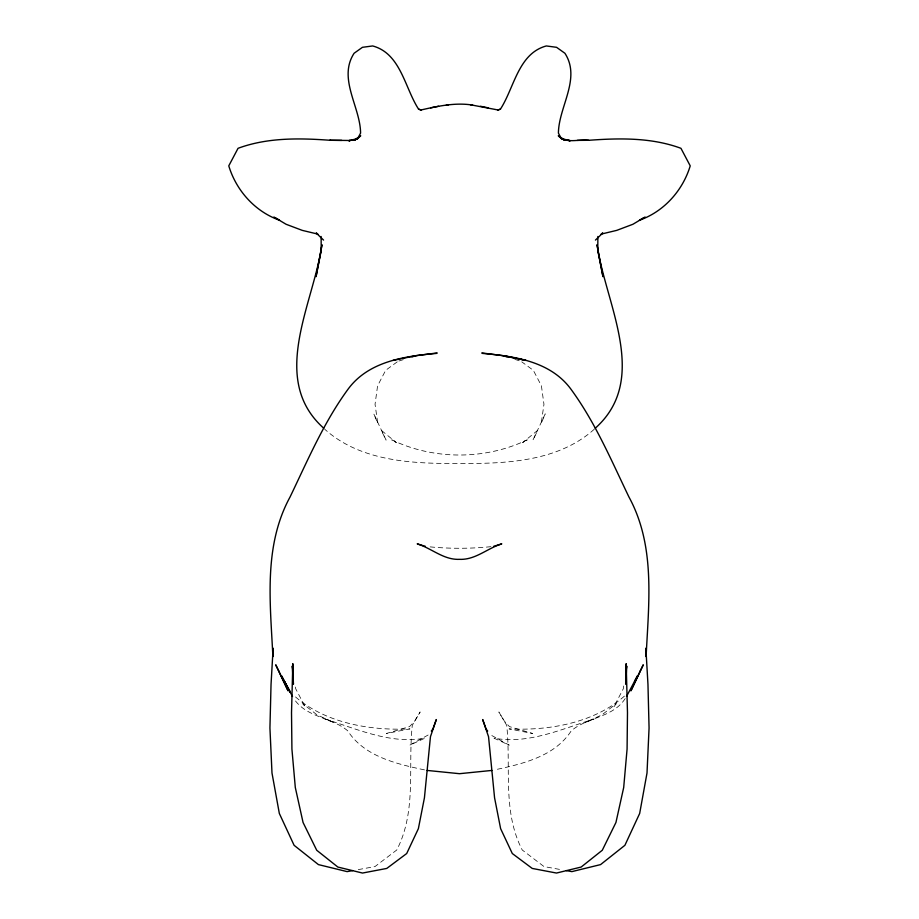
<?xml version="1.0" encoding="UTF-8"?>
<svg xmlns="http://www.w3.org/2000/svg" width="919" height="919" viewBox="0 0 919 919"><rect width="100%" height="100%" fill="white"/><g stroke="black" fill="none" stroke-linecap="round" stroke-linejoin="round"><path stroke-width="0.69" stroke-dasharray="4.59 3.45" d="M623.714 685.999L623.266 688.836L613.674 707.136L616.304 703.598L602.06 714.81L585.254 722.483L594.065 719.003C561.785 728.997 528.356 744.539 493.997 738.152L509.183 745.148L490.884 735.028M625.161 698.589C612.858 717.75 587.207 717.096 571.239 730.858C554.708 756.498 522.463 763.965 494.514 769.881M594.248 429.253C557.948 461.763 505.864 463.796 459.5 463.44C413.136 463.796 361.052 461.763 324.752 429.253M624.438 696.108C593.777 723.138 548.781 730.835 509.069 728.893L532.572 733.477L509.402 726.573L504.451 721.243L498.856 711.972L506.714 725.344C511.148 766.997 502.176 811.374 522.268 850.018L544.048 866.594L560.751 869.604M397.215 361.868L385.658 370.323L377.583 385.819L375.044 404.303L377.778 423.395L373.769 413.872L386.095 440.109L381.19 430.241L396.399 442.625L391.747 439.845C433.802 460.074 485.198 460.074 527.253 439.845L522.601 442.625L537.81 430.241L532.905 440.109L545.231 413.872L541.222 423.395L543.956 404.303L541.417 385.819L533.342 370.323L521.785 361.868M428.116 735.028L409.817 745.148L425.003 738.152C390.644 744.539 357.215 728.997 324.935 719.003L333.746 722.483L316.94 714.81L302.696 703.598L305.326 707.136L295.734 688.836L295.286 685.999M398.926 361.018L404.142 359.386M358.249 869.604L374.952 866.594L396.732 850.018C416.824 811.374 407.852 766.997 412.286 725.344L420.144 711.972L414.549 721.243L409.598 726.573L386.428 733.477L409.931 728.893C370.219 730.835 325.223 723.138 294.562 696.108M490.941 546.679C470.114 548.804 448.886 548.804 428.059 546.679M424.486 769.881C396.537 763.965 364.292 756.498 347.761 730.858C331.793 717.096 306.142 717.75 293.839 698.589M514.858 359.386L520.074 361.018"/><path stroke-width="1.38" d="M597.89 236.493L597.764 250.359L602.956 276.676L596.994 244.856M322.006 244.856L316.044 276.676L321.236 250.359L321.11 236.493M626.333 668.986L626.769 666.149L625.667 684.173L626.184 663.633L627.482 712.753L627.08 749.077L623.691 787.514L615.937 822.494L602.278 850.259L581.153 867.054L556.5 873.05L532.239 868.432L512.308 853.533L500.625 828.662L494.571 797.818L488.54 736.682L482.682 719.554L486.094 729.043L487.69 731.03M321.845 245.051C313.701 303.649 268.589 379.042 323.798 428.277M634.512 681.496L637.464 675.89L626.494 696.499M354.424 140.17L357.686 138.539L360.581 133.117C360.363 106.868 337.675 78.552 354.091 53.268L362.431 47.317L372.677 45.95C400.741 53.509 404.716 87.787 418.559 109.12L421.293 110.085L418.559 109.12M500.441 109.12L497.707 110.085L500.441 109.12C514.284 87.787 518.259 53.509 546.323 45.95L556.569 47.317L564.909 53.268C581.325 78.552 558.637 106.868 558.419 133.117L561.314 138.539L564.576 140.17M431.31 731.03L432.906 729.043L436.318 719.554L430.46 736.682L424.429 797.818L418.375 828.662L406.692 853.533L386.761 868.432L362.5 873.05L337.847 867.054L316.722 850.259L303.063 822.494L295.309 787.514L291.92 749.077L291.518 712.753L292.816 663.633L293.425 684.207L292.231 666.149L292.667 668.986M595.202 428.277C650.411 379.042 605.299 303.649 597.155 245.051M595.455 240.077L602.496 233.3M357.686 138.539L360.73 135.782L355.331 139.596L348.887 140.699L357.686 138.539L355.331 139.596M602.715 232.921L601.129 234.115L616.741 230.37L632.938 224.259L645.104 216.999M354.527 139.952L359.272 136.862M642.852 218.285L639.475 220.227C663.943 211.6 682.76 190.578 690.226 165.857L680.945 148.304C651.64 137.448 619.486 138.022 588.746 140.297C578.913 138.884 565.966 144.157 558.27 135.782L563.669 139.596L570.113 140.699L561.314 138.539M411.965 356.928L415.87 355.699L393.091 360.397M493.629 546.334L501.797 543.876C487.357 548.241 475.456 560.062 459.5 559.338C443.544 560.062 431.643 548.241 417.203 543.876L425.371 546.334M472.699 105.099C455.307 102.296 437.915 106.167 420.994 109.97M491.849 770.432L459.5 773.695L427.151 770.432M430.643 107.856L438.604 106.248M352.689 870.603L347.118 871.614L318.433 864.607L294.103 845.308L279.33 813.453L271.99 773.017L269.933 727.997L271.036 684.391L273.127 648.205L272.886 656.591C270.347 603.048 263.202 546.196 290.071 496.961C307.796 460.12 323.97 421.936 348.324 388.829C368.818 361.259 404.762 356.181 436.628 353.401M348.887 140.699L350.173 140.481L329.795 140.285L341.719 140.389M446.301 105.099L448.552 104.766M414.366 355.883L437.237 352.93M588.746 140.297L577.281 140.389M330.254 140.297C299.514 138.022 267.36 137.448 238.055 148.304L228.774 165.857C236.24 190.578 255.057 211.6 279.525 220.227L276.148 218.285M482.372 353.401C514.238 356.181 550.182 361.259 570.676 388.829C595.03 421.936 611.204 460.12 628.929 496.961C655.798 546.196 648.653 603.048 646.114 656.591L645.873 648.205L647.964 684.391L649.067 727.997L647.01 773.017L639.67 813.453L624.897 845.308L600.566 864.607L571.882 871.614L566.311 870.603M504.784 355.917L525.909 360.397L503.13 355.699L507.035 356.928M481.763 352.93L504.634 355.883M470.448 104.766L498.006 109.97M568.827 140.481L570.113 140.699M480.396 106.248L488.357 107.856M273.896 216.999L286.062 224.259L302.259 230.37L317.871 234.115L316.285 232.921M559.728 136.862L564.473 139.952M316.504 233.3L323.545 240.077M284.488 681.496L290.358 692.34L281.536 675.89L292.506 696.499M640.394 670.767L630.894 690.87L643.277 664.793L640.394 670.767M278.606 670.767L275.723 664.793L288.106 690.87L278.606 670.767"/></g></svg>
